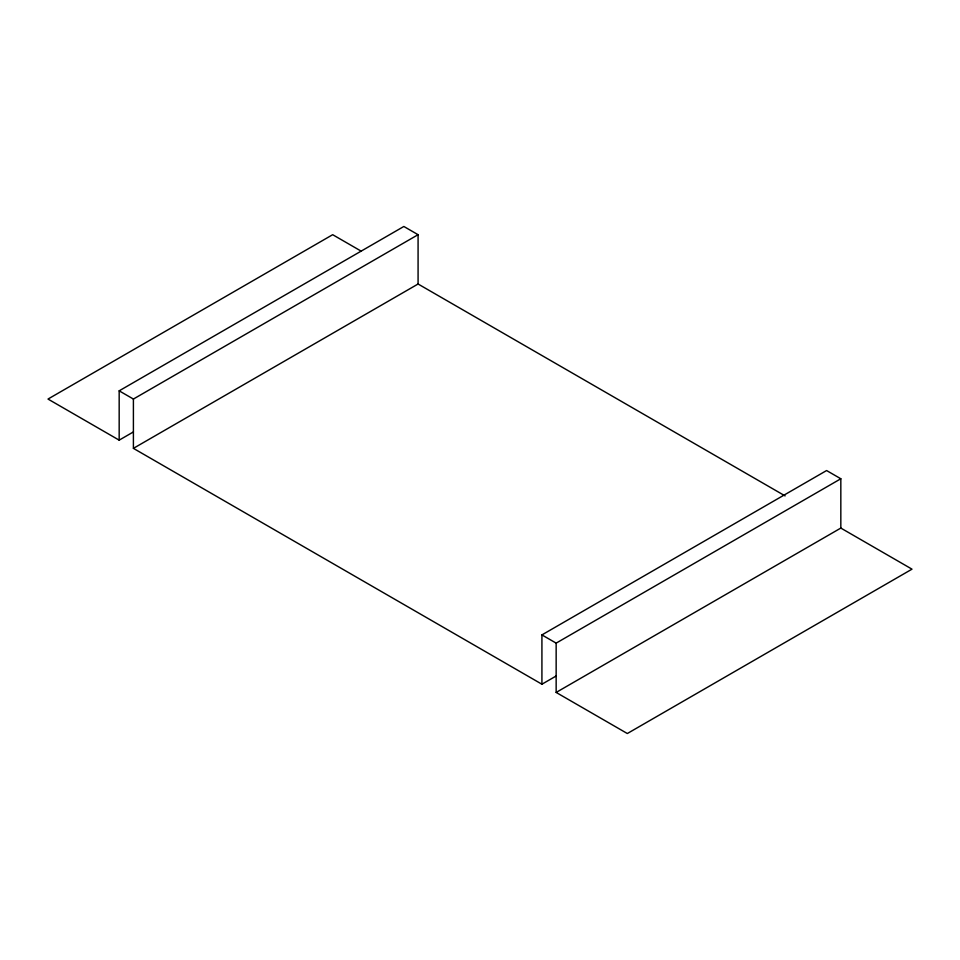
<?xml version="1.0" encoding="UTF-8"?>
<svg xmlns="http://www.w3.org/2000/svg" width="960" height="960" viewBox="0 0 960 960"><rect width="100%" height="100%" fill="white"/><g stroke="black" fill="none" stroke-linecap="round" stroke-linejoin="round"><path stroke-width="1.44" d="M133.404 431.928L119.172 440.148L119.172 390.84L403.848 226.476L418.08 234.696L418.08 284.004L785.1 495.9M119.172 390.84L133.404 399.048L418.08 234.696M133.404 399.048L133.404 448.356L418.08 284.004M556.152 675.996L541.92 684.216L541.92 634.908L826.596 470.544L840.828 478.764L840.828 528.072L556.152 692.436L556.152 643.128L840.828 478.764M361.152 251.136L332.676 234.696L48 399.06L119.172 440.148M840.828 528.072L912 569.16L627.324 733.524L556.152 692.436M541.92 634.908L556.152 643.128M133.404 448.356L541.92 684.216"/></g></svg>
